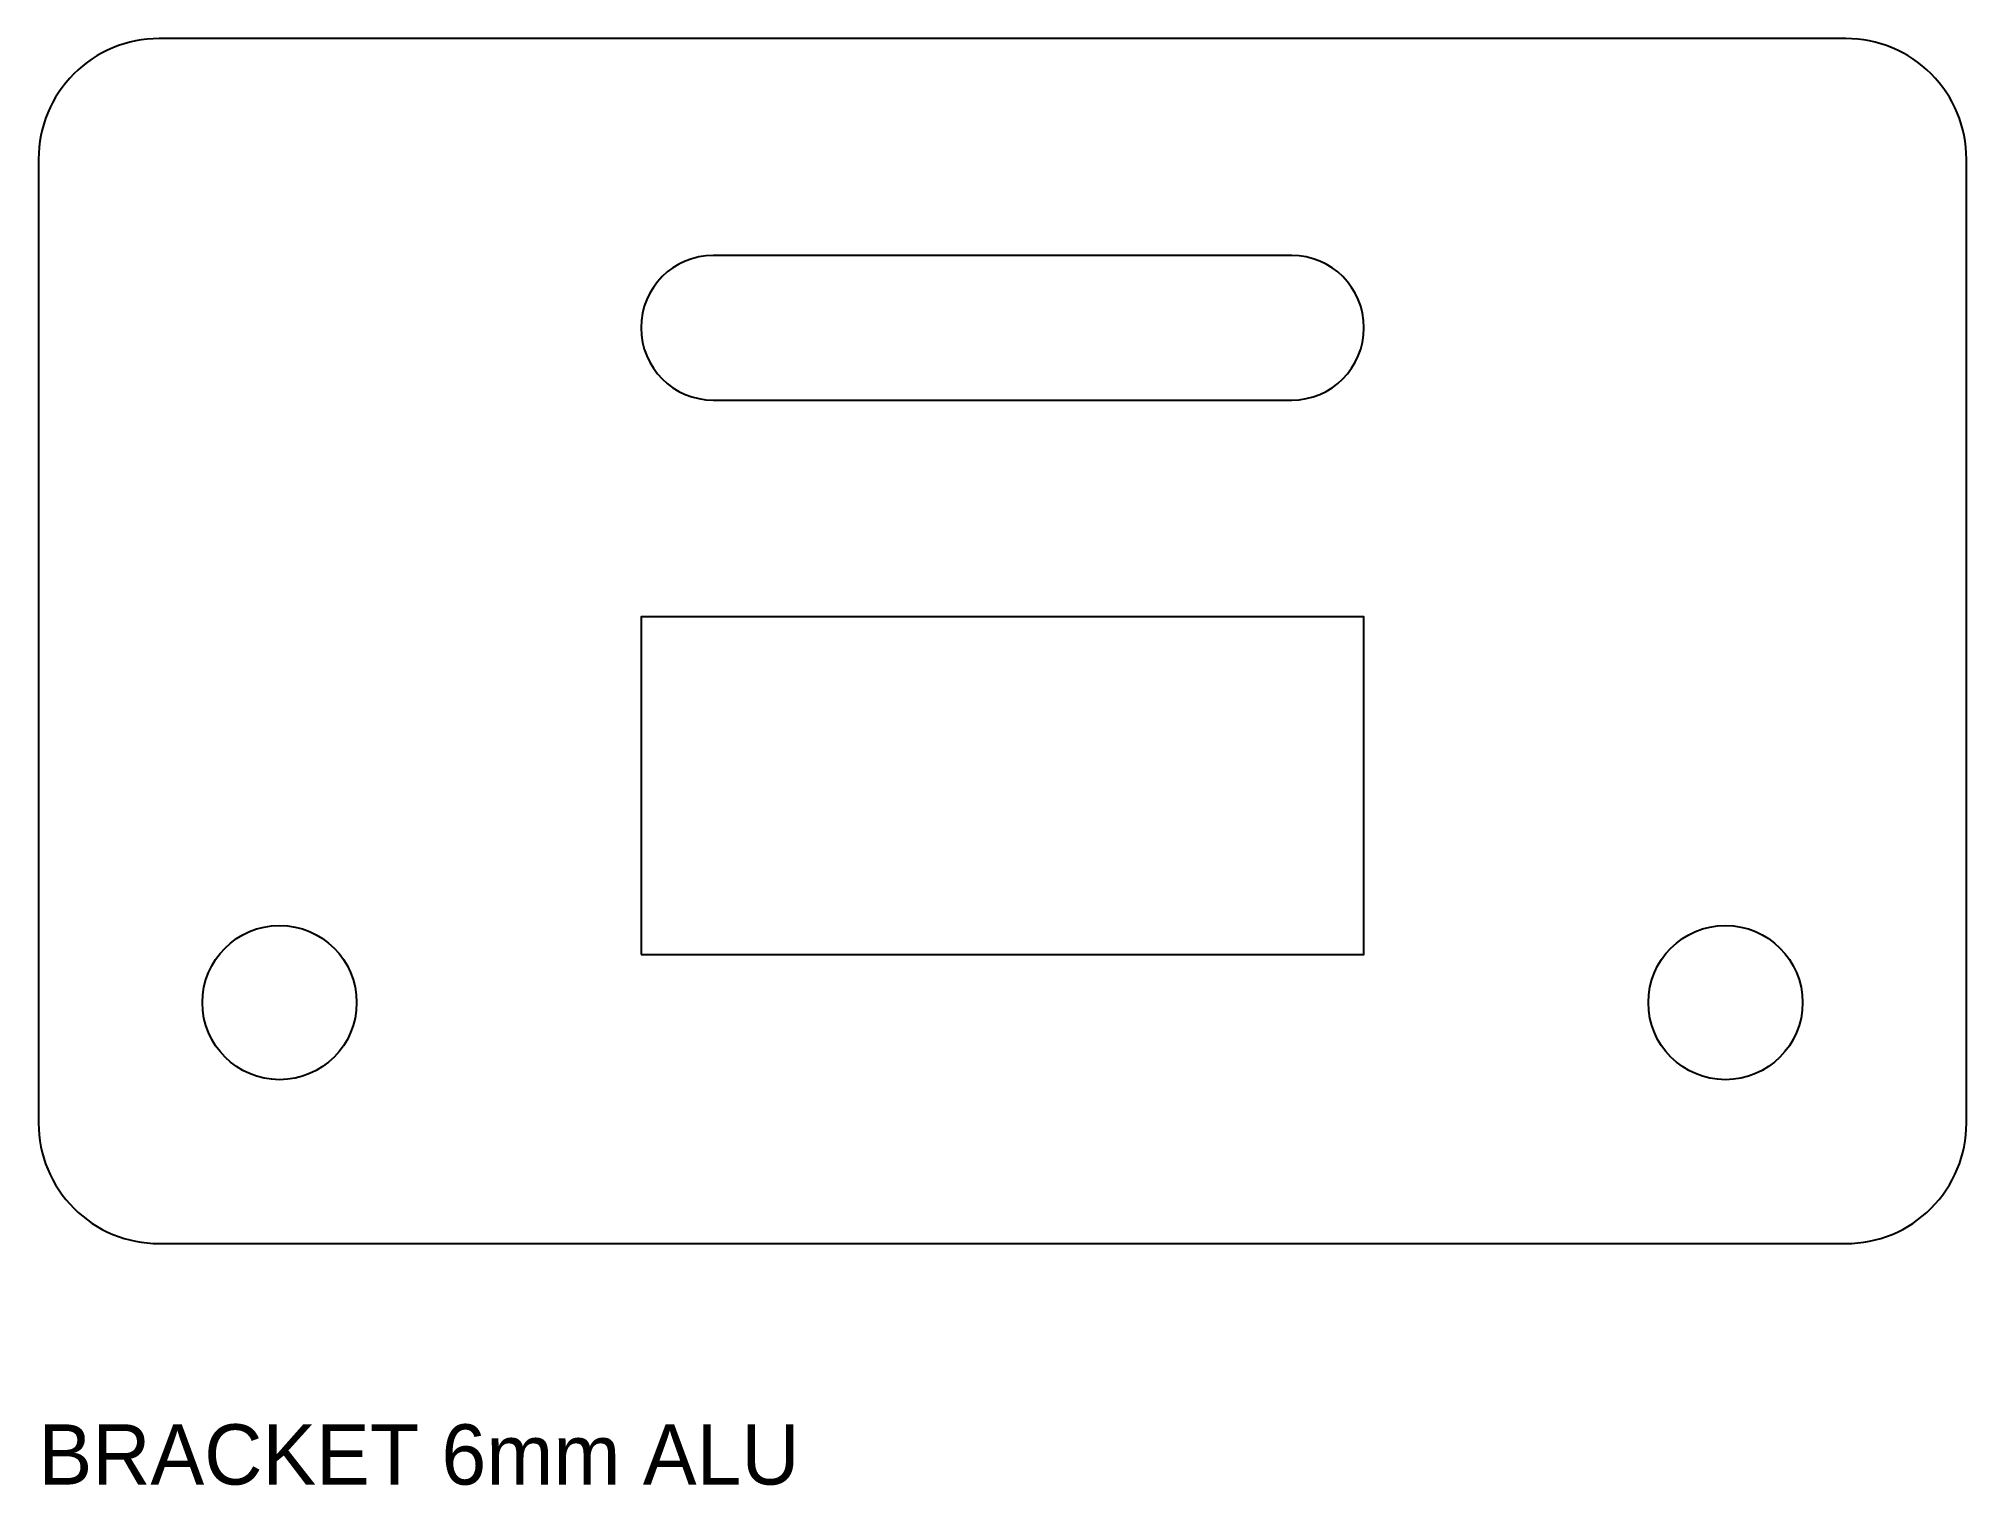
# Model space of a CAD drawing. Header units: millimetres. Extents: x 0 to 80, y -10 to 50.
import ezdxf

# ---------------------------------------------------------------- set-up
doc = ezdxf.new("R2010")
doc.units = ezdxf.units.MM

msp = doc.modelspace()

# ---------------------------------------------------------------- linework, layer by layer
at = {"layer": 'CUT'}
for p, q in [((52, 41), (28, 41)), ((28, 35), (52, 35))]:
    msp.add_line(p, q, dxfattribs=at)
msp.add_lwpolyline([(5, 0), (75, 0, 0.414214), (80, 5), (80, 45, 0.414214), (75, 50), (5, 50, 0.414214), (0, 45), (0, 5, 0.414214)], format="xyb", close=True, dxfattribs=at)
for centre in [(10, 10), (70, 10)]:
    msp.add_circle(centre, 3.2, dxfattribs=at)
for centre, start, end in [((28, 38), 90, 270), ((52, 38), -90, 90)]:
    msp.add_arc(centre, 3, start, end, dxfattribs=at)
at = {"layer": 'POCKET'}
msp.add_lwpolyline([(25, 12), (55, 12), (55, 26), (25, 26)], close=True, dxfattribs=at)

# ---------------------------------------------------------------- texts
at = {"layer": 'NOTES'}
msp.add_text('BRACKET 6mm ALU', height=2.5, dxfattribs=at).set_placement((0, -10))

doc.saveas('drawing.dxf')
